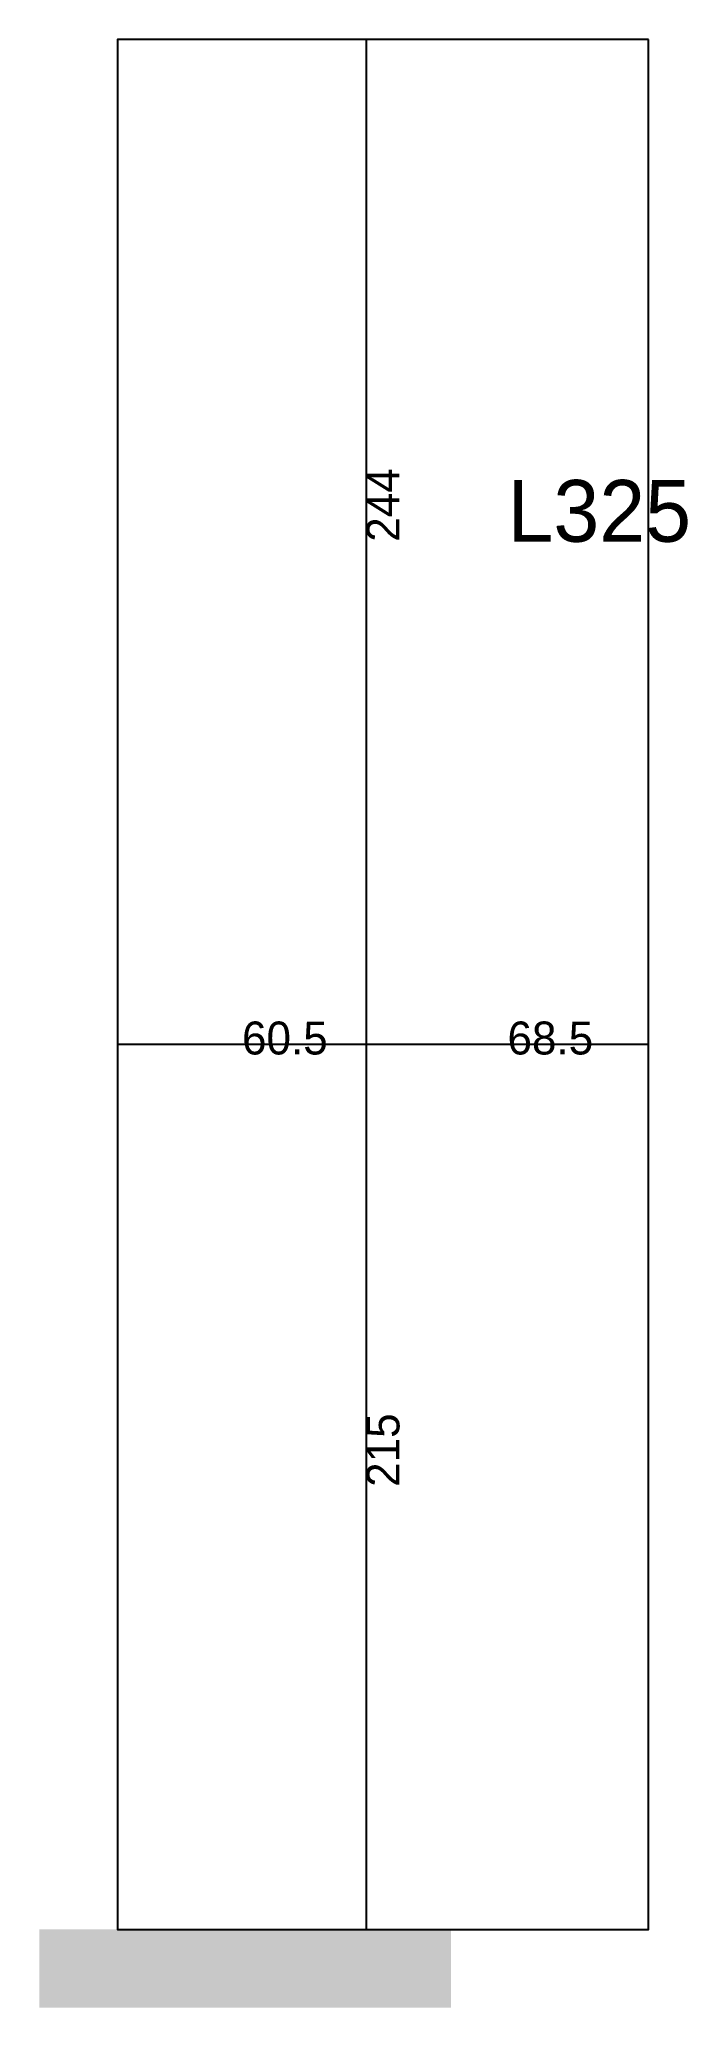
# Model space of a CAD drawing. Extents: x 5333 to 5491, y 1564 to 2042.
import ezdxf

# ---------------------------------------------------------------- set-up
doc = ezdxf.new("R2010")
doc.units = 0
for name, color, linetype in [('3', 3, 'Continuous'), ('4', 4, 'Continuous'), ('Hachura', 251, 'Continuous'), ('Painéis', 200, 'Continuous')]:
    doc.layers.add(name, color=color, linetype=linetype)

msp = doc.modelspace()

# ---------------------------------------------------------------- hatches: boundary and pattern name
at = {"layer": 'Hachura'}
h = msp.add_hatch(color=7, dxfattribs=at)
h.dxf.hatch_style = 1
h.paths.add_polyline_path([(5333.07, 1563.94), (5433.07, 1563.94), (5433.07, 1582.94), (5333.07, 1582.94)])

# ---------------------------------------------------------------- linework, layer by layer
at = {"layer": '3'}
for p, q in [((5481.07, 2041.89), (5352.07, 2041.89)), ((5352.07, 2041.89), (5352.07, 1582.89)), ((5412.57, 1582.89), (5412.57, 2041.89)), ((5481.07, 1582.89), (5481.07, 2041.89)), ((5352.07, 1797.89), (5481.07, 1797.89)), ((5352.07, 1582.89), (5481.07, 1582.89))]:
    msp.add_line(p, q, dxfattribs=at)
at = {"layer": '3', "lineweight": 25}
msp.add_lwpolyline([(5481.07, 2041.89), (5352.07, 2041.89), (5352.07, 1582.89), (5481.07, 1582.89)], close=True, dxfattribs=at)
at = {"layer": 'Painéis', "lineweight": 18}
for p, q in [((5412.57, 1582.89), (5412.57, 2041.89)), ((5352.07, 1797.89), (5481.07, 1797.89))]:
    msp.add_line(p, q, dxfattribs=at)

# ---------------------------------------------------------------- texts
at = {"layer": '4'}
msp.add_text('L325', height=15, dxfattribs=at).set_placement((5446.82, 1919.89))
at = {"layer": 'Painéis'}
for s, p in [('244', (5420.57, 1919.89)), ('215', (5420.57, 1690.39))]:
    msp.add_text(s, height=8, rotation=90, dxfattribs=at).set_placement(p)
for s, p in [('60.5', (5382.32, 1795.39)), ('68.5', (5446.82, 1795.39))]:
    msp.add_text(s, height=8, dxfattribs=at).set_placement(p)

doc.saveas('drawing.dxf')
